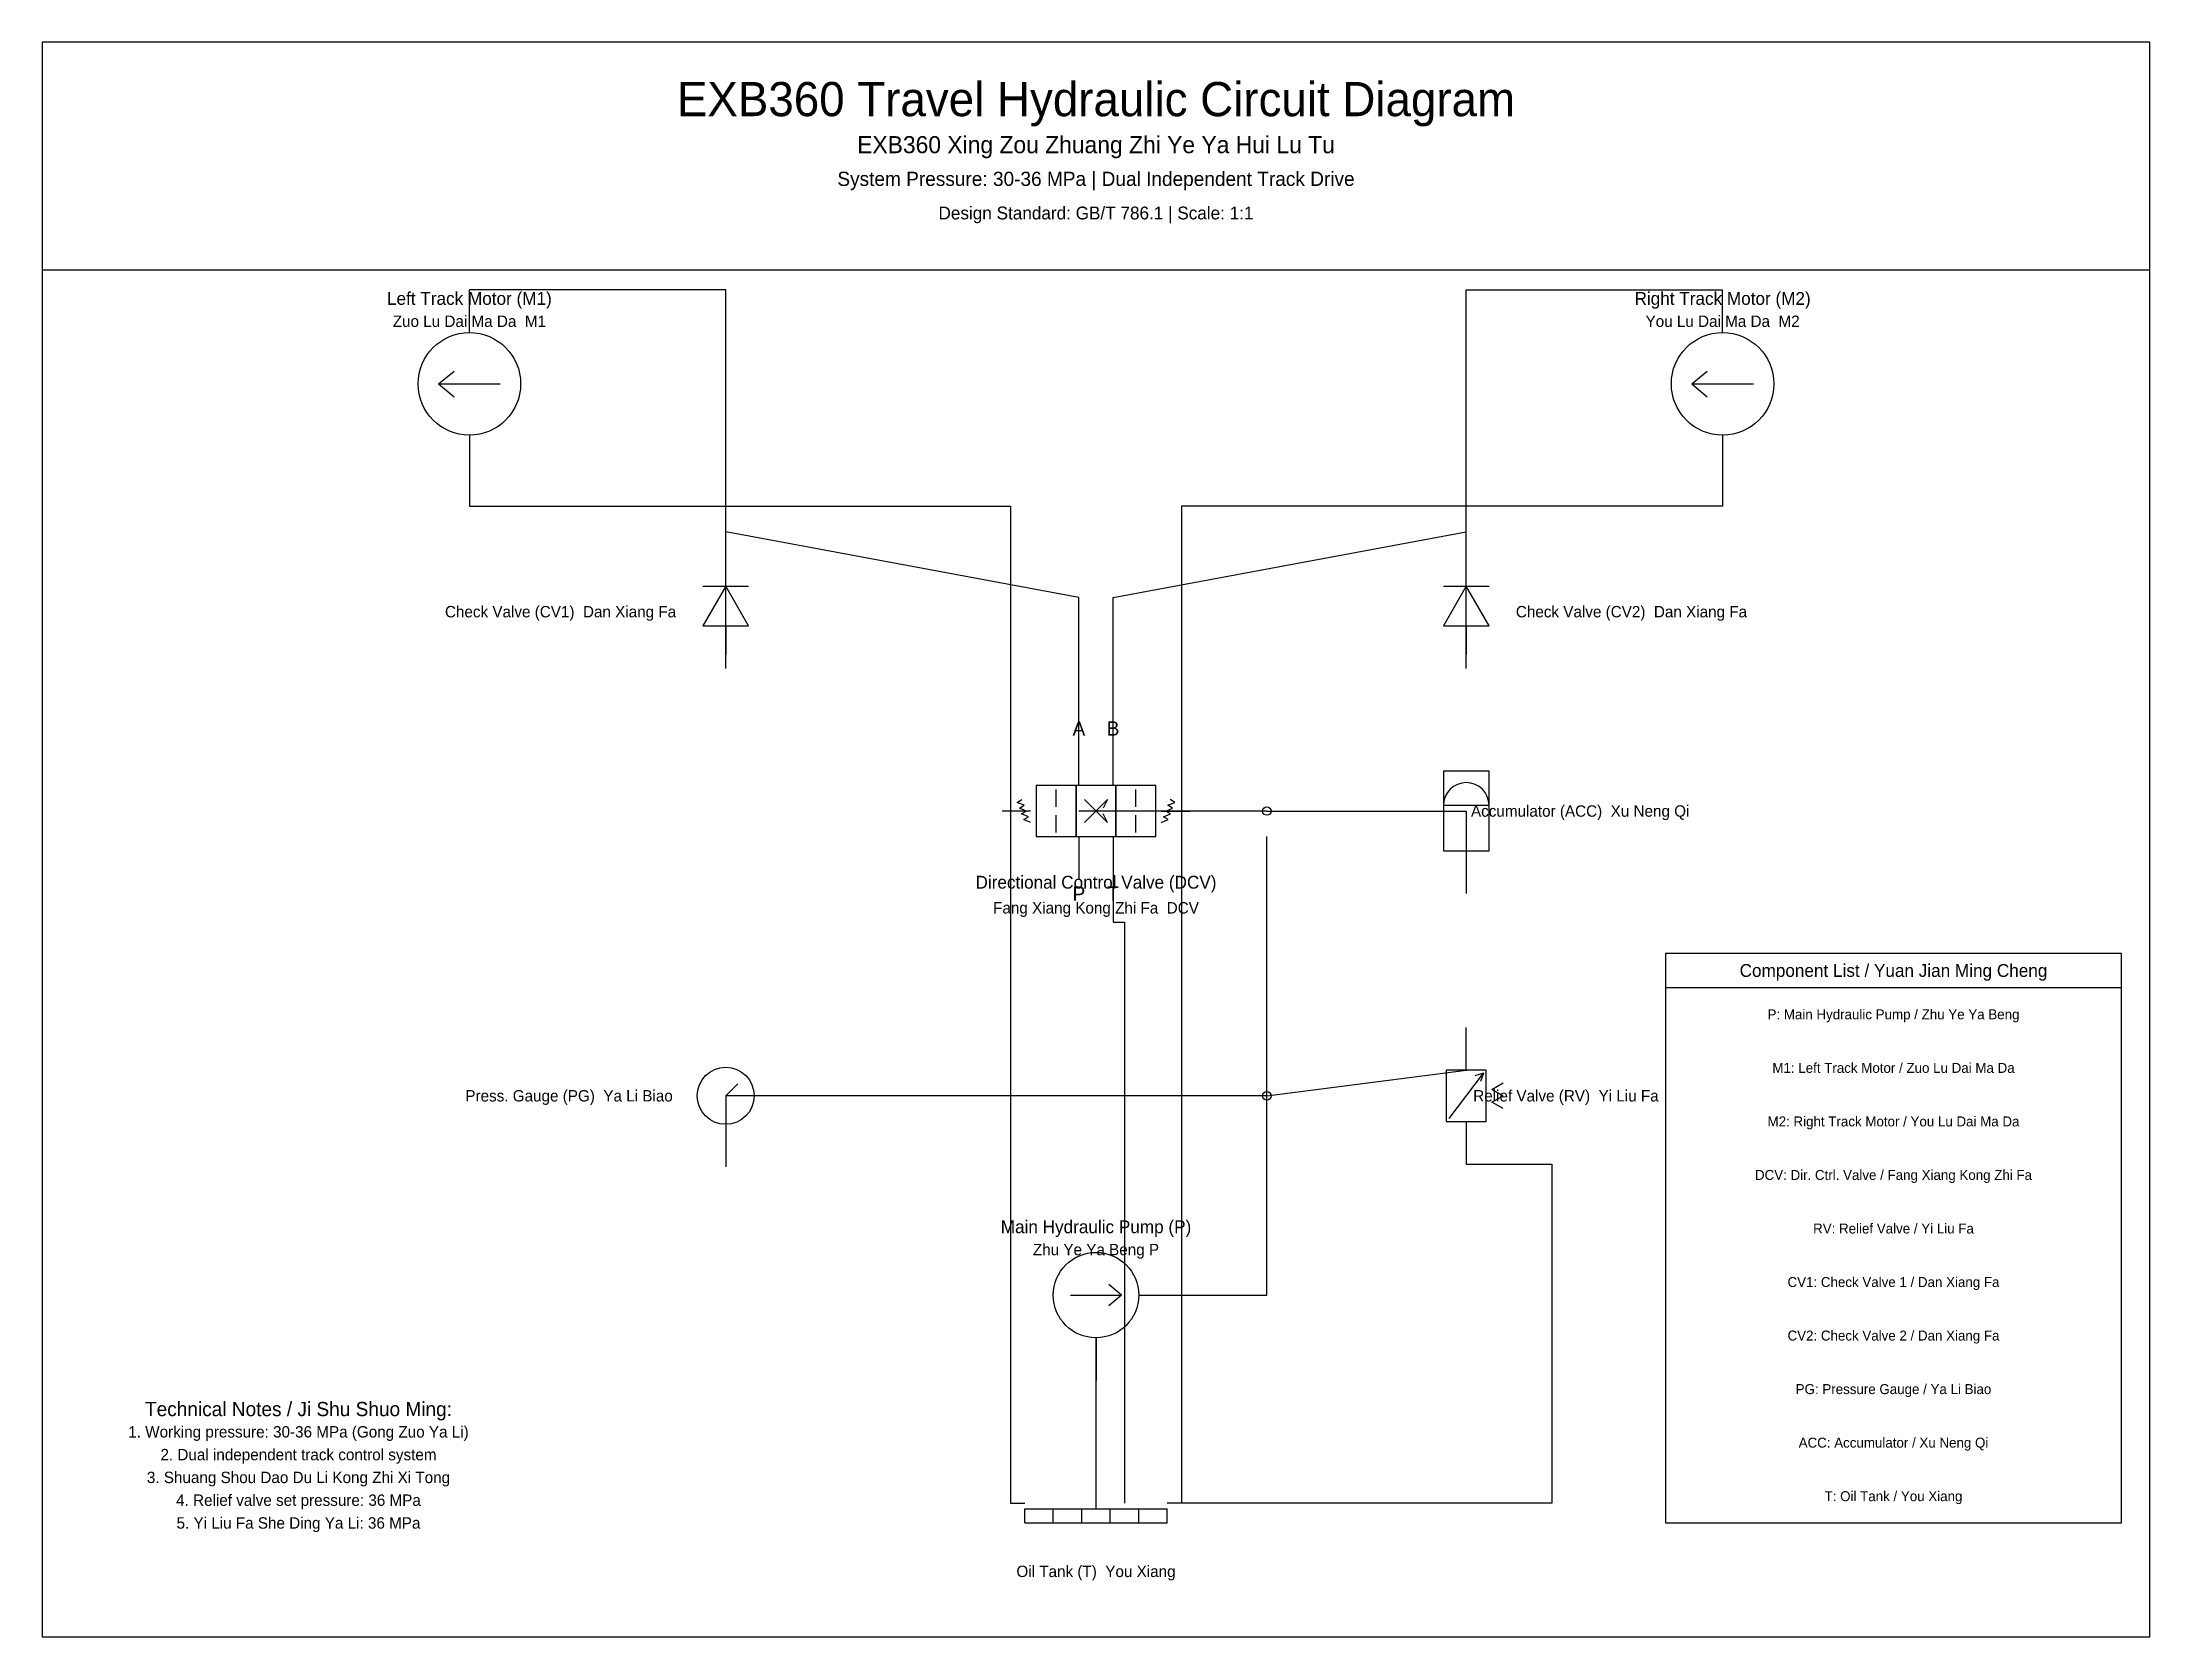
# Model space of a CAD drawing. Header units: metres. Extents: x 30 to 770, y 10 to 570.
import ezdxf
from ezdxf.enums import TextEntityAlignment as Align

# ---------------------------------------------------------------- set-up
doc = ezdxf.new("R2010")
doc.units = ezdxf.units.M
for name, color, linetype in [('BORDER', 7, 'Continuous'), ('COMPONENT', 4, 'Continuous'), ('LABEL', 2, 'Continuous'), ('PIPE', 7, 'Continuous'), ('TITLE', 3, 'Continuous')]:
    doc.layers.add(name, color=color, linetype=linetype)

msp = doc.modelspace()

# ---------------------------------------------------------------- linework, layer by layer
at = {"layer": 'BORDER'}
for p, q in [((30, 490), (770, 490)), ((600, 238), (760, 238))]:
    msp.add_line(p, q, dxfattribs=at)
for points in [[(30, 10), (770, 10), (770, 570), (30, 570), (30, 10)], [(600, 50), (760, 50), (760, 250), (600, 250)]]:
    msp.add_lwpolyline(points, close=True, dxfattribs=at)
at = {"layer": 'COMPONENT'}
for p, q in [((169.2, 450), (174.6, 454.5)), ((609.2, 450), (614.6, 454.5)), ((169.2, 450), (190.8, 450)), ((169.2, 450), (174.6, 445.5)), ((609.2, 450), (630.8, 450)), ((609.2, 450), (614.6, 445.5)), ((262, 379), (278, 379)), ((522, 379), (538, 379)), ((372.375, 303), (374, 304)), ((386, 301.5), (386, 307.5)), ((396, 296), (404, 304)), ((396, 304), (404, 296)), ((404, 304), (402, 302)), ((404, 304), (402.5, 301)), ((414, 301.5), (414, 307.5)), ((427.625, 303), (426, 304)), ((377, 300), (367, 300)), ((374.75, 302), (372.375, 303)), ((373.125, 301), (374.75, 302)), ((375.5, 300), (373.125, 301)), ((373.875, 299), (375.5, 300)), ((376.25, 298), (373.875, 299)), ((374.625, 297), (376.25, 298)), ((377, 296), (374.625, 297)), ((386, 292.5), (386, 298.5)), ((404, 296), (402, 298)), ((404, 296), (402.5, 299)), ((414, 292.5), (414, 298.5)), ((423, 300), (433, 300)), ((423, 296), (425.375, 297)), ((423.75, 298), (426.125, 299)), ((425.375, 297), (423.75, 298)), ((424.5, 300), (426.875, 301)), ((426.125, 299), (424.5, 300)), ((425.25, 302), (427.625, 303)), ((426.875, 301), (425.25, 302)), ((522, 302), (538, 302)), ((524, 192), (536, 208)), ((536, 208), (533, 207)), ((536, 208), (535, 205)), ((270, 200), (274.243, 204.243)), ((409, 130), (404.5, 133.75)), ((391, 130), (409, 130)), ((409, 130), (404.5, 126.25)), ((375, 55), (425, 55)), ((375, 50), (375, 55)), ((385, 50), (385, 55)), ((395, 50), (395, 55)), ((405, 50), (405, 55)), ((415, 50), (415, 55)), ((425, 50), (425, 55)), ((375, 50), (425, 50))]:
    msp.add_line(p, q, dxfattribs=at)
for points in [[(270, 379), (262, 365), (278, 365)], [(530, 379), (522, 365), (538, 365)], [(522, 286), (538, 286), (538, 314), (522, 314)], [(379, 291), (393, 291), (393, 309), (379, 309)], [(393, 291), (407, 291), (407, 309), (393, 309)], [(407, 291), (421, 291), (421, 309), (407, 309)], [(523, 191), (537, 191), (537, 209), (523, 209)]]:
    msp.add_lwpolyline(points, close=True, dxfattribs=at)
msp.add_lwpolyline([(543, 195.5), (539, 197.75), (543, 200), (539, 202.25), (543, 204.5)], dxfattribs=at)
for centre, radius in [((180, 450), 18), ((620, 450), 18), ((270, 200), 10), ((400, 130), 15)]:
    msp.add_circle(centre, radius, dxfattribs=at)
msp.add_arc((530, 302), 8, 0, 180, dxfattribs=at)
at = {"layer": 'PIPE'}
for p, q in [((180, 468), (180, 483)), ((270, 483), (180, 483)), ((270, 350), (270, 483)), ((530, 350), (530, 483)), ((530, 483), (620, 483)), ((620, 468), (620, 483)), ((180, 432), (180, 417)), ((620, 432), (620, 417)), ((180, 417), (180, 407)), ((620, 417), (620, 407)), ((180, 407), (370, 407)), ((370, 407), (370, 57)), ((620, 407), (430, 407)), ((430, 407), (430, 57)), ((394, 375), (270, 398)), ((406, 375), (530, 398)), ((270, 379), (270, 389)), ((530, 379), (530, 389)), ((394, 324), (394, 375)), ((406, 324), (406, 375)), ((270, 365), (270, 355)), ((530, 365), (530, 355)), ((394, 309), (394, 324)), ((406, 309), (406, 324)), ((460, 300), (394, 300)), ((460, 300), (530, 300)), ((530, 300), (530, 271)), ((394, 291), (394, 276)), ((406, 291), (406, 276)), ((460, 130), (460, 291)), ((530, 286), (530, 271)), ((406, 276), (406, 261)), ((406, 261), (410, 261)), ((410, 261), (410, 57)), ((530, 209), (530, 224)), ((460, 200), (530, 209)), ((460, 200), (270, 200)), ((270, 200), (270, 175)), ((270, 190), (270, 175)), ((530, 191), (530, 176)), ((530, 191), (530, 185)), ((530, 176), (560, 176)), ((560, 176), (560, 57)), ((415, 130), (430, 130)), ((430, 130), (460, 130)), ((400, 115), (400, 100)), ((400, 55), (400, 115)), ((400, 55), (400, 70)), ((370, 57), (375, 57)), ((560, 57), (425, 57)), ((430, 57), (425, 57))]:
    msp.add_line(p, q, dxfattribs=at)
for centre in [(460, 300), (460, 300), (460, 200), (460, 200)]:
    msp.add_circle(centre, 1.5, dxfattribs=at)

# ---------------------------------------------------------------- texts
at = {"layer": 'LABEL'}
for s, height, p in [('Left Track Motor (M1)', 4.5, (180, 480)), ('Right Track Motor (M2)', 4.5, (620, 480)), ('Zuo Lu Dai Ma Da  M1', 4, (180, 472)), ('You Lu Dai Ma Da  M2', 4, (620, 472)), ('Check Valve (CV1)  Dan Xiang Fa', 4, (212, 370)), ('Check Valve (CV2)  Dan Xiang Fa', 4, (588, 370)), ('A', 5, (394, 329)), ('B', 5, (406, 329)), ('Accumulator (ACC)  Xu Neng Qi', 4, (570, 300)), ('Directional Control Valve (DCV)', 4.5, (400, 275)), ('Fang Xiang Kong Zhi Fa  DCV', 4, (400, 266)), ('P', 5, (394, 271)), ('T', 5, (406, 271)), ('P: Main Hydraulic Pump / Zhu Ye Ya Beng', 3.5, (680, 228.6)), ('M1: Left Track Motor / Zuo Lu Dai Ma Da', 3.5, (680, 209.8)), ('Press. Gauge (PG)  Ya Li Biao', 4, (215, 200)), ('Relief Valve (RV)  Yi Liu Fa', 4, (565, 200)), ('M2: Right Track Motor / You Lu Dai Ma Da', 3.5, (680, 191)), ('DCV: Dir. Ctrl. Valve / Fang Xiang Kong Zhi Fa', 3.5, (680, 172.2)), ('Main Hydraulic Pump (P)', 4.5, (400, 154)), ('Zhu Ye Ya Beng P', 4, (400, 146)), ('RV: Relief Valve / Yi Liu Fa', 3.5, (680, 153.4)), ('CV1: Check Valve 1 / Dan Xiang Fa', 3.5, (680, 134.6)), ('CV2: Check Valve 2 / Dan Xiang Fa', 3.5, (680, 115.8)), ('PG: Pressure Gauge / Ya Li Biao', 3.5, (680, 97)), ('1. Working pressure: 30-36 MPa (Gong Zuo Ya Li)', 4, (120, 82)), ('2. Dual independent track control system', 4, (120, 74)), ('ACC: Accumulator / Xu Neng Qi', 3.5, (680, 78.2)), ('3. Shuang Shou Dao Du Li Kong Zhi Xi Tong', 4, (120, 66)), ('4. Relief valve set pressure: 36 MPa', 4, (120, 58)), ('T: Oil Tank / You Xiang', 3.5, (680, 59.4)), ('5. Yi Liu Fa She Ding Ya Li: 36 MPa', 4, (120, 50)), ('Oil Tank (T)  You Xiang', 4, (400, 33))]:
    msp.add_text(s, height=height, dxfattribs=at).set_placement(p, align=Align.MIDDLE_CENTER)
at = {"layer": 'TITLE'}
for s, height, p in [('EXB360 Travel Hydraulic Circuit Diagram', 12, (400, 550)), ('EXB360 Xing Zou Zhuang Zhi Ye Ya Hui Lu Tu', 6, (400, 534)), ('System Pressure: 30-36 MPa | Dual Independent Track Drive', 5, (400, 522)), ('Design Standard: GB/T 786.1 | Scale: 1:1', 4.5, (400, 510)), ('Component List / Yuan Jian Ming Cheng', 4.5, (680, 244)), ('Technical Notes / Ji Shu Shuo Ming:', 5, (120, 90))]:
    msp.add_text(s, height=height, dxfattribs=at).set_placement(p, align=Align.MIDDLE_CENTER)

doc.saveas('drawing.dxf')
